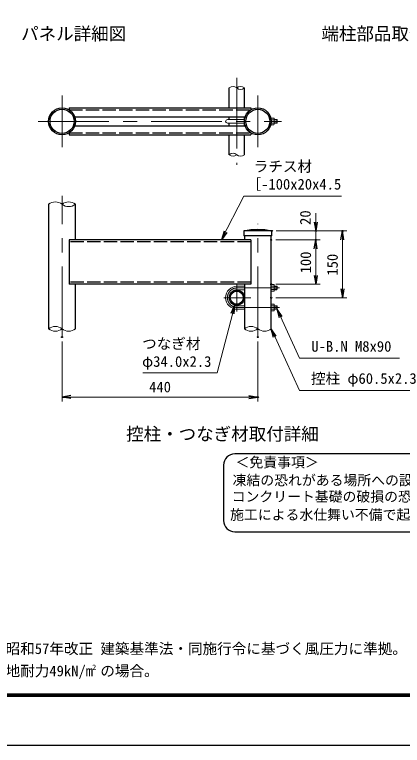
# Model space of a CAD drawing. Units: millimetres, scale not verified, with parts at other scales. Extents: x -8400 to 8400, y -5940 to 5940.
# Drawn here: x 728 to 4214, y -5940 to 632 of the extents above; entities that cross this region are included whole.
import ezdxf
from ezdxf.enums import TextEntityAlignment as Align

# ---------------------------------------------------------------- set-up
doc = ezdxf.new("R2010")
doc.units = ezdxf.units.MM
doc.header["$LTSCALE"] = 20
doc.header["$PDMODE"] = 32
doc.header["$PDSIZE"] = 10
doc.linetypes.add('DASHED', pattern=[7.5, 6, -1.5])
doc.linetypes.add('USER1', pattern=[50.8, 31.75, -6.35, 6.35, -6.35])
for name, color, linetype, lineweight in [('0-0_D-TTL-TXT', 7, 'Continuous', 25), ('0-3_D-STR1', 1, 'Continuous', 25), ('0-4_D-STR-DIM', 7, 'Continuous', 13), ('0-A_D-STR3', 3, 'Continuous', 13), ('0-C_D-BMK', 2, 'USER1', 13), ('0-D_D-STR-TXT', 7, 'Continuous', 13), ('0-E_D-TTL', 7, 'Continuous', 25)]:
    doc.layers.add(name, color=color, linetype=linetype, lineweight=lineweight)
doc.layers.add('0-5_0', color=7, linetype='Continuous')
doc.layers.add('0-6_Defpoints', color=7, linetype='Continuous')
doc.styles.add('ＭＳ ゴシック', font='')
doc.styles.get('ＭＳ ゴシック').set_extended_font_data('MS Gothic')

# ---------------------------------------------------------------- blocks, each defined once
blk = doc.blocks.new('_Open')
at = {"layer": '0-5_0'}
blk.add_line((-20, 3.333), (0, 0), dxfattribs=at)
blk.add_lwpolyline([(-20, -3.333), (0, 0), (-20, 0)], dxfattribs=at)

msp = doc.modelspace()

# ---------------------------------------------------------------- linework, layer by layer
at = {"layer": '0-0_D-TTL-TXT', "color": 2}
for p, q in [((7598.61, -3319.06), (2707.51, -3319.06)), ((2607.51, -3419.06), (2607.51, -3919.06)), ((2707.51, -4019.06), (7598.61, -4019.06))]:
    msp.add_line(p, q, dxfattribs=at)
for centre, start, end in [((2707.51, -3419.06), 90, 180), ((2707.51, -3919.06), 180, 270)]:
    msp.add_arc(centre, 100, start, end, dxfattribs=at)
at = {"layer": '0-3_D-STR1'}
for p, q in [((2657.67, -207.05), (2657.67, -27.97)), ((2793.66, -207.05), (2793.66, -28.05)), ((1218.67, -207.05), (2850.67, -207.05)), ((1218.67, -207.05), (1218.67, -225.36)), ((2850.67, -207.05), (2850.67, -225.36)), ((1268.51, -287.05), (2800.83, -287.05)), ((2657.68, -312.05), (2657.68, -287.05)), ((2793.67, -312.05), (2793.67, -287.05)), ((1268.51, -369.05), (2800.83, -369.05)), ((2657.68, -369.05), (2657.68, -344.05)), ((2793.67, -369.05), (2793.67, -344.05)), ((1218.67, -430.73), (1218.67, -449.05)), ((1218.67, -449.05), (2850.67, -449.05)), ((2657.67, -627.97), (2657.67, -449.05)), ((2793.67, -628.05), (2793.66, -449.05)), ((2850.67, -430.73), (2850.67, -449.05)), ((1033.67, -1073.77), (1033.96, -2193.77)), ((1275.67, -1393.77), (1275.67, -1073.77)), ((3040.47, -1313.77), (2788.87, -1313.77)), ((2788.87, -1313.77), (2788.87, -1357.77)), ((3040.47, -1357.77), (3040.47, -1313.77)), ((3040.47, -1357.77), (2788.87, -1357.77)), ((2793.67, -1357.77), (2793.67, -1393.77)), ((3035.67, -2193.83), (3035.67, -1357.77)), ((2850.67, -1393.77), (1218.67, -1393.77)), ((1218.67, -1393.77), (1218.67, -1793.77)), ((2850.67, -1393.77), (2850.67, -1793.77)), ((2850.67, -1793.77), (1218.67, -1793.77)), ((1275.67, -2193.77), (1275.67, -1793.77)), ((2793.67, -1793.77), (2793.67, -2193.77))]:
    msp.add_line(p, q, dxfattribs=at)
at = {"layer": '0-3_D-STR1', "linetype": 'DASHED'}
for p, q in [((1218.67, -225.05), (2851.17, -225.05)), ((1218.67, -431.05), (2851.17, -431.05)), ((2850.67, -1411.77), (1218.67, -1411.77)), ((2850.67, -1775.77), (1218.67, -1775.77))]:
    msp.add_line(p, q, dxfattribs=at)
at = {"layer": '0-3_D-STR1'}
msp.add_lwpolyline([(3040.47, -1313.77), (2788.87, -1313.77), (2788.87, -1357.77)], dxfattribs=at)
for centre, radius in [((1154.67, -328.05), 121), ((1154.67, -328.05), 108.2), ((2914.67, -328.05), 121), ((2914.67, -328.05), 108.2), ((2725.67, -1913.77), 68), ((2725.67, -1913.77), 58.8)]:
    msp.add_circle(centre, radius, dxfattribs=at)
msp.add_arc((2914.67, -1958.69), 657.07, 78.96219, 101.03781, dxfattribs=at)
msp.add_arc((2914.67, -1958.69), 657.07, 78.96219, 101.03781, dxfattribs=at)
at = {"layer": '0-4_D-STR-DIM'}
for p, q in [((3435.67, -1233.77), (3435.67, -1153.77)), ((3080.47, -1313.77), (3475.67, -1313.77)), ((3080.47, -1313.77), (3715.67, -1313.77)), ((3435.67, -1393.77), (3435.67, -1313.77)), ((3075.67, -1393.77), (3475.67, -1393.77)), ((3075.67, -1393.77), (3475.67, -1393.77)), ((3675.67, -1833.77), (3675.67, -1393.77)), ((3435.67, -1473.77), (3435.67, -1553.77)), ((3435.67, -1713.77), (3435.67, -1473.77)), ((3075.67, -1793.77), (3475.67, -1793.77)), ((3075.67, -1913.77), (3715.67, -1913.77)), ((1154.67, -2308.16), (1154.67, -2847.2)), ((2914.67, -2308.16), (2914.67, -2847.2)), ((1234.67, -2807.2), (2834.67, -2807.2))]:
    msp.add_line(p, q, dxfattribs=at)
for centre, radius, start, end in [((2691.63, -66.25), 51.11, 48.3677, 131.6323), ((2759.62, -66.46), 51.33, 48.45868, 131.54132), ((2759.62, 10.34), 51.3, 228.43318, 311.56682), ((2691.63, -666.25), 51.11, 48.3677, 131.6323), ((2691.63, -589.1), 51.67, 228.91291, 311.08709), ((2759.63, -589.65), 51.31, 228.43896, 311.56104), ((1094.17, -1148.42), 96.08, 50.97549, 129.02451), ((1215.17, -1148.42), 96.08, 50.97549, 129.02451), ((1215.17, -999.13), 96.08, 230.97549, 309.02451), ((1094.31, -2268.06), 95.71, 50.9058, 129.0942), ((1094.31, -2119.49), 95.71, 230.9058, 309.0942), ((1215.17, -2119.13), 96.08, 230.97547, 309.02453), ((2854.17, -2268.46), 96.12, 50.9915, 129.0085), ((2854.17, -2119.09), 96.12, 230.9915, 309.0085), ((2975.17, -2119.13), 96.08, 230.97547, 309.02453)]:
    msp.add_arc(centre, radius, start, end, dxfattribs=at)
at = {"layer": '0-6_Defpoints'}
for p in [(3040.47, -1313.77), (3435.67, -1313.77), (3675.67, -1313.77), (3035.67, -1393.77), (3435.67, -1393.77), (3035.67, -1793.77), (3035.67, -1913.77), (1154.67, -2268.16), (2914.67, -2268.16), (2914.67, -2807.2)]:
    msp.add_point(p, dxfattribs=at)
at = {"layer": '0-A_D-STR3'}
for p, q in [((2641.68, -312.05), (2794.73, -312.05)), ((3035.67, -358.05), (3035.67, -298.05)), ((3035.67, -298.05), (3058.47, -298.05)), ((3058.47, -313.05), (3035.67, -313.05)), ((3061.67, -351.56), (3061.67, -305.01)), ((3061.67, -312.05), (3086.48, -312.05)), ((3061.67, -315.25), (3089.68, -315.25)), ((3086.48, -344.05), (3086.48, -312.05)), ((3089.68, -315.25), (3086.48, -312.05)), ((3089.68, -340.85), (3089.68, -315.25)), ((2641.68, -344.05), (2794.73, -344.05)), ((3058.47, -343.05), (3035.67, -343.05)), ((3035.67, -358.05), (3058.47, -358.05)), ((3061.67, -340.85), (3089.68, -340.85)), ((3061.67, -344.05), (3086.48, -344.05)), ((3089.68, -340.85), (3086.48, -344.05)), ((2729.68, -1809.77), (2793.67, -1809.77)), ((3035.67, -1855.77), (3035.67, -1795.77)), ((3035.67, -1795.77), (3058.47, -1795.77)), ((3058.47, -1810.77), (3035.67, -1810.77)), ((3061.67, -1849.28), (3061.67, -1802.74)), ((3061.67, -1809.77), (3086.48, -1809.77)), ((3061.67, -1812.97), (3089.68, -1812.97)), ((3061.67, -1838.57), (3089.68, -1838.57)), ((3086.48, -1841.77), (3086.48, -1809.77)), ((3089.68, -1812.97), (3086.48, -1809.77)), ((3089.68, -1838.57), (3086.48, -1841.77)), ((3089.68, -1838.57), (3089.68, -1812.97)), ((2729.68, -1841.77), (2793.67, -1841.77)), ((3058.47, -1840.77), (3035.67, -1840.77)), ((3035.67, -1855.77), (3058.47, -1855.77)), ((3061.67, -1841.77), (3086.48, -1841.77)), ((2729.68, -1985.77), (2793.67, -1985.77)), ((2729.68, -2017.77), (2793.67, -2017.77)), ((3035.67, -1971.77), (3058.47, -1971.77)), ((3058.47, -1986.77), (3035.67, -1986.77)), ((3058.47, -2016.77), (3035.67, -2016.77)), ((3061.67, -1978.26), (3061.67, -2024.81)), ((3061.67, -1985.77), (3086.48, -1985.77)), ((3061.67, -2014.57), (3089.68, -2014.57)), ((3061.67, -2017.77), (3086.48, -2017.77)), ((3086.48, -1985.77), (3086.48, -2017.77)), ((3089.68, -1988.97), (3086.48, -1985.77)), ((3089.68, -2014.57), (3086.48, -2017.77))]:
    msp.add_line(p, q, dxfattribs=at)
for points in [[(3035.67, -1971.77), (3035.67, -2031.77), (3058.47, -2031.77)], [(3061.67, -1988.97), (3089.68, -1988.97), (3089.68, -2014.57)]]:
    msp.add_lwpolyline(points, dxfattribs=at)
for centre, radius, start, end in [((2641.68, -328.05), 16, 90, 270), ((3024.91, -328.05), 36.76, 335.91485, 24.08515), ((3051.33, -305.55), 10.36, 313.61134, 46.38866), ((3051.44, -350.55), 10.28, 313.14552, 46.85448), ((2729.68, -1913.77), 104, 90, 270), ((3024.91, -1825.77), 36.76, 335.91485, 24.08515), ((3051.33, -1803.27), 10.36, 313.61134, 46.38866), ((2729.68, -1913.77), 72, 90, 270), ((3051.44, -1848.27), 10.28, 313.14552, 46.85448), ((3051.44, -1979.27), 10.28, 313.14552, 46.85448), ((3024.91, -2001.77), 36.76, 335.91485, 24.08515), ((3051.33, -2024.27), 10.36, 313.61134, 46.38866)]:
    msp.add_arc(centre, radius, start, end, dxfattribs=at)
at = {"layer": '0-C_D-BMK'}
for p, q in [((2725.58, 61.95), (2725.58, -718.05)), ((1154.67, -97.1), (1154.67, -558.99)), ((2914.67, -97.1), (2914.67, -558.99)), ((940.76, -328.05), (3128.58, -328.05)), ((1154.67, -2268.16), (1154.67, -999.13)), ((2914.67, -2268.16), (2914.67, -1249.77)), ((2725.67, -1793.06), (2725.67, -2036.86)), ((2729.68, -1825.77), (3108.69, -1825.77)), ((2608.75, -1913.77), (2850.61, -1913.77)), ((2729.68, -2001.77), (3108.69, -2001.77))]:
    msp.add_line(p, q, dxfattribs=at)
msp.add_arc((2729.68, -1913.77), 88, 90, 270, dxfattribs=at)
at = {"layer": '0-D_D-STR-TXT'}
for points in [[(3666.85, -1002.06), (2788.52, -1002.06), (2589.51, -1391.99)], [(1881.32, -2589.94), (2549.53, -2589.94), (2708.02, -1981.51)], [(4188.7, -2457.69), (3290.53, -2457.69), (3088.91, -2017.99)], [(4377.68, -2749.27), (3290.53, -2749.27), (3036.5, -2195.65)]]:
    msp.add_lwpolyline(points, dxfattribs=at)
at = {"layer": '0-E_D-TTL', "color": 2}
msp.add_lwpolyline([(-8400, 5940), (8400, 5940), (8400, -5940), (-8400, -5940)], close=True, dxfattribs=at)
at = {"layer": '0-E_D-TTL'}
for points in [[(-7860, 5500), (7860, 5500), (7860, -5500), (-7860, -5500)], [(-7855, 5495), (7855, 5495), (7855, -5495), (-7855, -5495)], [(-7850, 5490), (7850, 5490), (7850, -5490), (-7850, -5490)], [(-7845, 5485), (7845, 5485), (7845, -5485), (-7845, -5485)], [(-7840, 5480), (7840, 5480), (7840, -5480), (-7840, -5480)]]:
    msp.add_lwpolyline(points, close=True, dxfattribs=at)

# ---------------------------------------------------------------- block references
at = {"layer": '0-4_D-STR-DIM', "xscale": 4, "yscale": 4}
for p, rotation in [((3435.67, -1313.77), 270), ((3675.67, -1313.77), 90), ((3435.67, -1393.77), 90), ((3435.67, -1393.77), 90), ((3435.67, -1793.77), 270), ((3675.67, -1913.77), 270), ((1154.67, -2807.2), 180)]:
    msp.add_blockref('_Open', p, dxfattribs=dict(at, rotation=rotation))
msp.add_blockref('_Open', (2914.67, -2807.2), dxfattribs=at)
at = {"layer": '0-D_D-STR-TXT', "xscale": 4, "yscale": 4}
for p, rotation in [((2588.6, -1393.77), 242.96205), ((2708.53, -1979.58), 75.39882), ((3088.08, -2016.17), 114.63299), ((3035.67, -2193.83), 114.64756)]:
    msp.add_blockref('_Open', p, dxfattribs=dict(at, rotation=rotation))

# ---------------------------------------------------------------- texts
at = {"layer": '0-0_D-TTL-TXT', "style": 'ＭＳ ゴシック'}
for s, height, p in [('パネル詳細図', 115.4, (786.85, 367.76)), ('端柱部品取付詳細', 115.4, (3486.35, 367.87)), ('控柱・つなぎ材取付詳細', 115.4, (1730.93, -3232.01)), ('＜免責事項＞ \u3000\u3000', 91.35, (2714.93, -3467.42)), ('凍結の恐れがある場所への設置は、内部に溜まった雨水等の凍結融解により支柱の破損や', 91.35, (2687.88, -3628.42)), ('コンクリート基礎の破損の恐れがありますので施工時、水仕舞いを行ってください。', 91.35, (2679.66, -3775.26)), ('施工による水仕舞い不備で起こる支柱・基礎の破損について当社は責任を負いかねます。 ', 91.35, (2665.67, -3938.25)), ('（設計条件）風荷重：昭和57年改正 建築基準法・同施行令に基づく風圧力に準拠。', 96.19, (-664.9, -5147.21)), ('（基礎条件）長期許容地耐力49kN/m の場合。', 96.19, (-664.9, -5347.21)), ('2', 48.11, (1426.04, -5275.58))]:
    msp.add_text(s, height=height, dxfattribs=at).set_placement(p, align=Align.BOTTOM_LEFT)
at = {"layer": '0-4_D-STR-DIM', "style": 'ＭＳ ゴシック'}
for s, p in [('20', (3418.35, -1259.27)), ('100', (3422.17, -1695.07)), ('150', (3662.17, -1715.07))]:
    msp.add_text(s, height=96.19, rotation=90, dxfattribs=at).set_placement(p, align=Align.BOTTOM_LEFT)
msp.add_text('440', height=96.19, dxfattribs=at).set_placement((1937.67, -2793.7), align=Align.BOTTOM_LEFT)
at = {"layer": '0-D_D-STR-TXT', "style": 'ＭＳ ゴシック'}
for s, p in [('ラチス材', (2877.62, -810.03)), ('［-100x20x4.5', (2813.39, -970.03)), ('つなぎ材', (1874.65, -2404.51)), ('U-B.N M8x90', (3395.93, -2428.71)), ('φ34.0x2.3', (1874.65, -2564.51)), ('控柱 φ60.5x2.3', (3392.38, -2717.25))]:
    msp.add_text(s, height=96.19, dxfattribs=at).set_placement(p, align=Align.BOTTOM_LEFT)

doc.saveas('drawing.dxf')
